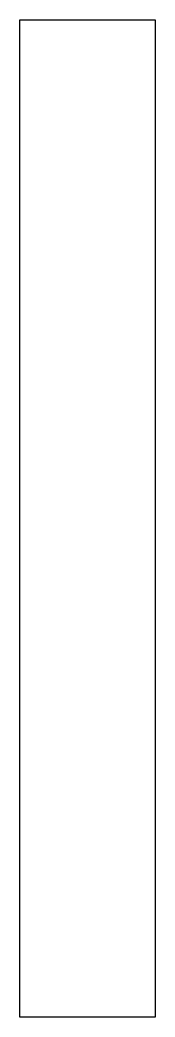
# Model space of a CAD drawing. Extents: x -0.73 to 0.38, y -3.67 to 4.56.
import ezdxf

# ---------------------------------------------------------------- set-up
doc = ezdxf.new("R2010")
doc.units = 0
doc.layers.get('0').update_dxf_attribs({"linetype": 'CONTINUOUS'})

msp = doc.modelspace()

# ---------------------------------------------------------------- linework, layer by layer
at = {"color": 7}
msp.add_lwpolyline([(-0.73091, 4.559351), (0.382544, 4.559351), (0.382544, -3.670294), (-0.73091, -3.670294), (-0.73091, 4.559351)], dxfattribs=at)

doc.saveas('drawing.dxf')
